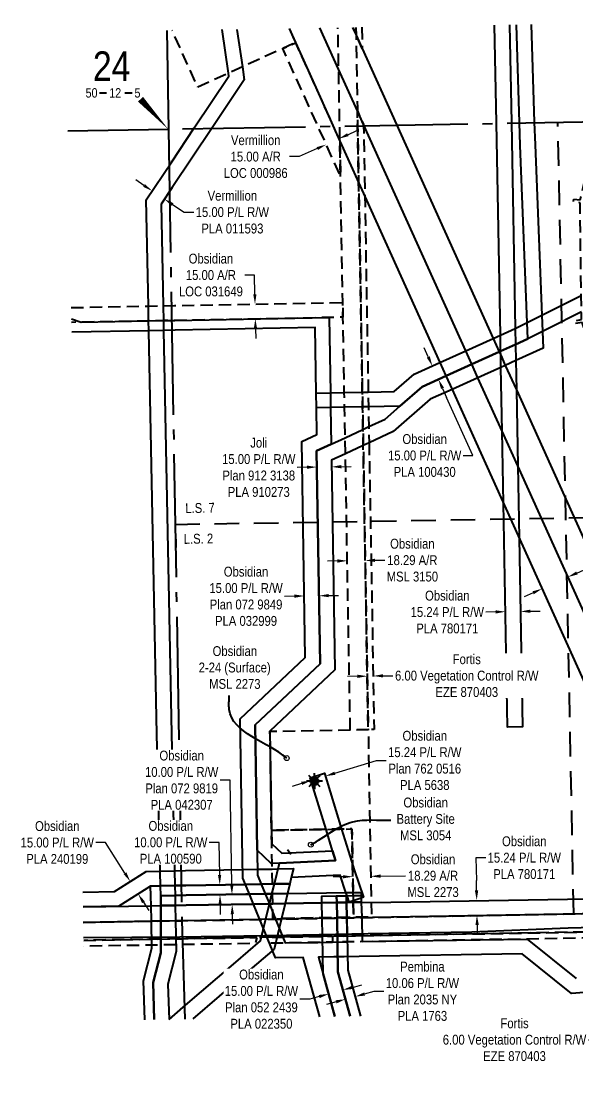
# Model space of a CAD drawing. Extents: x 591540 to 593514, y 5908081 to 5910051.
# Drawn here: x 591569 to 592132, y 5908953 to 5910043 of the extents above; entities that cross this region are included whole.
import ezdxf
from ezdxf.enums import TextEntityAlignment as Align

# ---------------------------------------------------------------- set-up
doc = ezdxf.new("R2010")
doc.units = 0
doc.header["$LTSCALE"] = 5
doc.header["$PDSIZE"] = 0.5
for name, pattern in [('foc-ACCESSROAD', [3.75, 2.5, -1.25]), ('foc-FLOWLINE', [3.75, 2.5, -1.25]), ('foc-LSD', [8, 5, -3]), ('foc-QUARTERLINE', [33, 25, -3, 2, -3])]:
    doc.linetypes.add(name, pattern=pattern)
doc.layers.get('Defpoints').update_dxf_attribs({"color": 9})
for name, color, linetype in [('10', 1, 'Continuous'), ('9', 3, 'Continuous'), ('AS-POWER', 104, 'foc-POWER'), ('C-AR', 13, 'foc-ACCESSROAD'), ('C-RW', 13, 'Continuous'), ('C-WS', 13, 'foc-ACCESSROAD'), ('C-WS-S', 8, 'Continuous'), ('F-AR', 190, 'foc-ACCESSROAD'), ('F-EZE', 190, 'foc-FLOWLINE'), ('F-RW', 190, 'Continuous'), ('F-WS', 190, 'foc-ACCESSROAD'), ('L-SEC', 7, 'Continuous'), ('L-SECLBL', 7, 'Continuous'), ('L-SECQ', 8, 'foc-QUARTERLINE'), ('L-SECTION-LSD', 7, 'foc-LSD')]:
    doc.layers.add(name, color=color, linetype=linetype)
doc.layers.add('AS-PIPE-AG', color=7, linetype='Continuous', true_color=0x7d00fa)
for name, color, linetype, lineweight in [('C-AR-T', 13, 'Continuous', 9), ('C-RW-T', 13, 'Continuous', 9), ('C-WS-T', 13, 'Continuous', 9), ('F-AR-T', 190, 'Continuous', 9), ('F-EZE-T', 190, 'Continuous', 9), ('F-RW-T', 190, 'Continuous', 9)]:
    doc.layers.add(name, color=color, linetype=linetype, lineweight=lineweight)
doc.styles.add('100L', font='ARIALN.TTF', dxfattribs={"height": 11})
doc.styles.add('175L', font='ARIALN.TTF', dxfattribs={"height": 20})
doc.styles.add('80CG', font='ARIALN.TTF', dxfattribs={"height": 10})
doc.styles.add('80L', font='ARIALN.TTF', dxfattribs={"height": 10})
doc.styles.add('foc-LtypeFont', font='ARIALN.TTF', dxfattribs={"height": 7.35})
doc.styles.add('SIMPLEX', font='ARIALN.TTF')
doc.linetypes.add('foc-POWER', pattern='A,6,-1,["P",foc-LtypeFont,S=0.2,R=0,X=-0.625,Y=-0.75],-1.24,4', length=12.24)
doc.dimstyles.new('Compass 5 000', dxfattribs={"dimscale": 5, "dimtxt": 9, "dimasz": 2, "dimexe": 0.2, "dimexo": 0.0625, "dimgap": 0.5, "dimtad": 0, "dimtih": 1, "dimtoh": 1, "dimzin": 0, "dimdsep": 46, "dimtxsty": '80CG', "dimcen": 0.1, "dimse1": 1, "dimse2": 1, "dimclrd": 256, "dimclrt": 256, "dimaunit": 1, "dimadec": 4, "dimazin": 0, "dimtfac": 0.06, "dimtofl": 0, "dimtmove": 0, "dimatfit": 1, "dimfxl": 0.2, "dimtolj": 1, "dimtzin": 0, "dimlwd": -1, "dimarcsym": 0})

# ---------------------------------------------------------------- blocks, each defined once
blk = doc.blocks.new('L-SECLBL')
at = {"layer": '9', "color": 7}
for p, q in [((-5.1, -27.8), (-12.3, -27.8)), ((20.7, -27.8), (13.5, -27.8))]:
    blk.add_line(p, q, dxfattribs=at)
at = {"layer": '10', "color": 2, "style": 'SIMPLEX'}
blk.add_attdef('SEC', text='', height=30, dxfattribs=at).set_placement((0, 0), align=Align.MIDDLE)
at = {"layer": '10', "color": 5, "style": '80L'}
blk.add_attdef('TWP', text='', height=9.5, dxfattribs=at).set_placement((-14.4, -27.4), align=Align.MIDDLE_RIGHT)
blk.add_attdef('RGE', text='', height=9.5, dxfattribs=at).set_placement((3.6, -27.4), align=Align.MIDDLE_CENTER)
blk.add_attdef('MER', text='', height=9.5, dxfattribs=at).set_placement((23.2, -27.4), align=Align.MIDDLE_LEFT)
blk = doc.blocks.new('*D413')
at = {"layer": 'C-AR-T', "transparency": 16777216}
for p, q in [((591805.6, 5909785.9), (591795.6, 5909785.9)), ((591806, 5909766.4), (591805.6, 5909785.9)), ((591806.6, 5909731.4), (591806.8, 5909721.4))]:
    blk.add_line(p, q, dxfattribs=at)
for points in [[(591807.6, 5909766.4), (591804.3, 5909766.4), (591806.1, 5909756.4)], [(591808.3, 5909731.4), (591804.9, 5909731.4), (591806.4, 5909741.4)]]:
    blk.add_solid(points, dxfattribs=at)
at = {"layer": 'Defpoints', "color": 0, "transparency": 16777216}
for p in [(591774.1, 5909755.8), (591806.1, 5909756.4), (591774.4, 5909740.8)]:
    blk.add_point(p, dxfattribs=at)
at = {"layer": 'C-AR-T', "transparency": 16777216, "insert": (591761.3, 5909785.9), "char_height": 10, "attachment_point": 5, "style": '80CG'}
blk.add_mtext('\\A1;Obsidian\\P15.00 A/R\\PLOC 031649', dxfattribs=at)
blk = doc.blocks.new('*D414')
at = {"layer": 'C-AR-T', "transparency": 16777216}
for p, q in [((591895.5, 5909174.7), (591885.5, 5909174.6)), ((591933.7, 5909175.4), (591959.1, 5909175.8))]:
    blk.add_line(p, q, dxfattribs=at)
for points in [[(591895.4, 5909176.4), (591895.5, 5909173.1), (591905.5, 5909174.9)], [(591933.7, 5909177.1), (591933.8, 5909173.7), (591923.7, 5909175.2)]]:
    blk.add_solid(points, dxfattribs=at)
at = {"layer": 'Defpoints', "color": 0, "transparency": 16777216}
for p in [(591904.8, 5909213.6), (591923.1, 5909214), (591923.7, 5909175.2)]:
    blk.add_point(p, dxfattribs=at)
at = {"layer": 'C-AR-T', "transparency": 16777216, "insert": (591987, 5909175.8), "char_height": 10, "attachment_point": 5, "style": '80CG'}
blk.add_mtext('\\A1;Obsidian\\P18.29 A/R\\PMSL 2273', dxfattribs=at)
blk = doc.blocks.new('*D415')
at = {"layer": 'C-AR-T', "transparency": 16777216}
for p, q in [((591889.8, 5909495.5), (591879.8, 5909495.3)), ((591928.1, 5909496.2), (591938.1, 5909496.3))]:
    blk.add_line(p, q, dxfattribs=at)
for points in [[(591889.8, 5909497.2), (591889.9, 5909493.8), (591899.8, 5909495.7)], [(591928.1, 5909497.8), (591928.2, 5909494.5), (591918.1, 5909496)]]:
    blk.add_solid(points, dxfattribs=at)
at = {"layer": 'Defpoints', "color": 0, "transparency": 16777216}
for p in [(591899.7, 5909502.6), (591918, 5909502.9), (591918.1, 5909496)]:
    blk.add_point(p, dxfattribs=at)
at = {"layer": 'C-AR-T', "transparency": 16777216, "insert": (591966, 5909496.3), "char_height": 10, "attachment_point": 5, "style": '80CG'}
blk.add_mtext('\\A1;Obsidian\\P18.29 A/R\\PMSL 3150', dxfattribs=at)
blk = doc.blocks.new('*D417')
at = {"layer": 'C-RW-T', "transparency": 16777216}
for p, q in [((591887.2, 5909279.9), (591929.5, 5909292.9)), ((591929.5, 5909292.9), (591939.5, 5909292.9)), ((591853.5, 5909269.6), (591843.9, 5909266.6))]:
    blk.add_line(p, q, dxfattribs=at)
for points in [[(591886.7, 5909281.5), (591887.7, 5909278.3), (591877.6, 5909277)], [(591853, 5909271.2), (591854, 5909268), (591863, 5909272.5)]]:
    blk.add_solid(points, dxfattribs=at)
at = {"layer": 'Defpoints', "color": 0, "transparency": 16777216}
for p in [(591877.6, 5909277), (591867, 5909259.7), (591881.5, 5909264.2)]:
    blk.add_point(p, dxfattribs=at)
at = {"layer": 'C-RW-T', "transparency": 16777216, "insert": (591978.6, 5909292.9), "char_height": 10, "attachment_point": 5, "style": '80CG'}
blk.add_mtext('\\A1;Obsidian\\P15.24 P/L R/W\\PPlan 762 0516\\PPLA 5638', dxfattribs=at)
blk = doc.blocks.new('*D418')
at = {"layer": 'C-RW-T', "transparency": 16777216}
for p, q in [((591905.1, 5909062.4), (591914.8, 5909065.1)), ((591861.7, 5909050.4), (591851.7, 5909050.4)), ((591871.4, 5909053.1), (591861.7, 5909050.4))]:
    blk.add_line(p, q, dxfattribs=at)
for points in [[(591904.7, 5909064.1), (591905.6, 5909060.8), (591895.5, 5909059.8)], [(591870.9, 5909054.7), (591871.8, 5909051.5), (591881, 5909055.8)]]:
    blk.add_solid(points, dxfattribs=at)
at = {"layer": 'Defpoints', "color": 0, "transparency": 16777216}
for p in [(591873.8, 5909081.9), (591888.3, 5909085.9), (591881, 5909055.8)]:
    blk.add_point(p, dxfattribs=at)
at = {"layer": 'C-RW-T', "transparency": 16777216, "insert": (591812.6, 5909050.4), "char_height": 10, "attachment_point": 5, "style": '80CG', "bg_fill": 3, "box_fill_scale": 1.1, "bg_fill_color": 256, "bg_fill_true_color": 13158600, "bg_fill_transparency": 0}
blk.add_mtext('\\A1;Obsidian\\P15.00 P/L R/W\\PPlan 052 2439\\PPLA 022350', dxfattribs=at)
blk = doc.blocks.new('*D419')
at = {"layer": 'C-RW-T', "transparency": 16777216}
for p, q in [((591846.1, 5909459.8), (591836.1, 5909459.6)), ((591881.1, 5909460.4), (591891.1, 5909460.5))]:
    blk.add_line(p, q, dxfattribs=at)
for points in [[(591846.1, 5909461.5), (591846.2, 5909458.1), (591856.1, 5909460)], [(591881.1, 5909462), (591881.1, 5909458.7), (591871.1, 5909460.2)]]:
    blk.add_solid(points, dxfattribs=at)
at = {"layer": 'Defpoints', "color": 0, "transparency": 16777216}
for p in [(591856.1, 5909460.6), (591856.1, 5909460), (591871.1, 5909460.8)]:
    blk.add_point(p, dxfattribs=at)
at = {"layer": 'C-RW-T', "transparency": 16777216, "insert": (591797, 5909459.6), "char_height": 10, "attachment_point": 5, "style": '80CG'}
blk.add_mtext('\\A1;Obsidian\\P15.00 P/L R/W\\PPlan 072 9849\\PPLA 032999', dxfattribs=at)
blk = doc.blocks.new('*D420')
at = {"layer": 'C-RW-T', "transparency": 16777216}
for p, q in [((591780.7, 5909272.8), (591770.7, 5909272.8)), ((591782.5, 5909166.7), (591780.7, 5909272.8)), ((591783, 5909136.7), (591783.2, 5909126.7))]:
    blk.add_line(p, q, dxfattribs=at)
for points in [[(591784.2, 5909166.7), (591780.8, 5909166.7), (591782.7, 5909156.7)], [(591784.7, 5909136.8), (591781.4, 5909136.7), (591782.9, 5909146.7)]]:
    blk.add_solid(points, dxfattribs=at)
at = {"layer": 'Defpoints', "color": 0, "transparency": 16777216}
for p in [(591780.2, 5909156.7), (591780.3, 5909146.7), (591782.7, 5909156.7)]:
    blk.add_point(p, dxfattribs=at)
at = {"layer": 'C-RW-T', "transparency": 16777216, "insert": (591731.6, 5909272.8), "char_height": 10, "attachment_point": 5, "style": '80CG', "bg_fill": 3, "box_fill_scale": 1.1, "bg_fill_color": 256, "bg_fill_true_color": 13158600, "bg_fill_transparency": 0}
blk.add_mtext('\\A1;Obsidian\\P10.00 P/L R/W\\PPlan 072 9819\\PPLA 042307', dxfattribs=at)
blk = doc.blocks.new('*D421')
at = {"layer": 'C-RW-T', "transparency": 16777216}
for p, q in [((591982.2, 5909702.8), (591978, 5909711.9)), ((591996.6, 5909670.8), (592000.8, 5909661.7)), ((592027.6, 5909602.6), (592000.8, 5909661.7)), ((592017.6, 5909602.6), (592027.6, 5909602.6))]:
    blk.add_line(p, q, dxfattribs=at)
for points in [[(591983.7, 5909703.4), (591980.6, 5909702.1), (591986.3, 5909693.6)], [(591998.2, 5909671.5), (591995.1, 5909670.2), (591992.5, 5909679.9)]]:
    blk.add_solid(points, dxfattribs=at)
at = {"layer": 'Defpoints', "color": 0, "transparency": 16777216}
for p in [(591983.1, 5909692.2), (591986.3, 5909693.6), (591989.3, 5909678.5)]:
    blk.add_point(p, dxfattribs=at)
at = {"layer": 'C-RW-T', "transparency": 16777216, "insert": (591978.5, 5909602.6), "char_height": 10, "attachment_point": 5, "style": '80CG'}
blk.add_mtext('\\A1;Obsidian\\P15.00 P/L R/W\\PPLA 100430', dxfattribs=at)
blk = doc.blocks.new('*D422')
at = {"layer": 'C-RW-T', "transparency": 16777216}
for p, q in [((591769.6, 5909209.7), (591759.6, 5909209.7)), ((591770.2, 5909176.5), (591769.6, 5909209.7)), ((591770.7, 5909146.5), (591770.8, 5909136.5))]:
    blk.add_line(p, q, dxfattribs=at)
for points in [[(591771.8, 5909176.6), (591768.5, 5909176.5), (591770.3, 5909166.5)], [(591772.3, 5909146.5), (591769, 5909146.5), (591770.5, 5909156.5)]]:
    blk.add_solid(points, dxfattribs=at)
at = {"layer": 'Defpoints', "color": 0, "transparency": 16777216}
for p in [(591770.3, 5909166.5), (591773.4, 5909166.6), (591773.6, 5909156.6)]:
    blk.add_point(p, dxfattribs=at)
at = {"layer": 'C-RW-T', "transparency": 16777216, "insert": (591720.5, 5909209.7), "char_height": 10, "attachment_point": 5, "style": '80CG', "bg_fill": 3, "box_fill_scale": 1.1, "bg_fill_color": 256, "bg_fill_true_color": 13158600, "bg_fill_transparency": 0}
blk.add_mtext('\\A1;Obsidian\\P10.00 P/L R/W\\PPLA 100590', dxfattribs=at)
blk = doc.blocks.new('*D423')
at = {"layer": 'C-RW-T', "transparency": 16777216}
for p, q in [((591654.3, 5909209.5), (591644.3, 5909209.5)), ((591674, 5909178.4), (591654.3, 5909209.5)), ((591692.8, 5909148.8), (591698.1, 5909140.4))]:
    blk.add_line(p, q, dxfattribs=at)
for points in [[(591675.4, 5909179.3), (591672.6, 5909177.5), (591679.4, 5909169.9)], [(591694.2, 5909149.7), (591691.3, 5909147.9), (591687.4, 5909157.3)]]:
    blk.add_solid(points, dxfattribs=at)
at = {"layer": 'Defpoints', "color": 0, "transparency": 16777216}
for p in [(591679.4, 5909169.9), (591675.4, 5909167.4), (591683.4, 5909154.8)]:
    blk.add_point(p, dxfattribs=at)
at = {"layer": 'C-RW-T', "transparency": 16777216, "insert": (591605.2, 5909209.5), "char_height": 10, "attachment_point": 5, "style": '80CG'}
blk.add_mtext('\\A1;Obsidian\\P15.00 P/L R/W\\PPLA 240199', dxfattribs=at)
blk = doc.blocks.new('*D424')
at = {"layer": 'C-RW-T', "transparency": 16777216}
for p, q in [((592040.6, 5909194.1), (592030.6, 5909194.1)), ((592030.6, 5909194.1), (592031, 5909170.9)), ((592031.2, 5909160.9), (592031, 5909170.9)), ((592031.8, 5909125.7), (592032, 5909115.7))]:
    blk.add_line(p, q, dxfattribs=at)
for points in [[(592032.9, 5909160.9), (592029.5, 5909160.9), (592031.4, 5909150.9)], [(592033.5, 5909125.7), (592030.1, 5909125.7), (592031.6, 5909135.7)]]:
    blk.add_solid(points, dxfattribs=at)
at = {"layer": 'Defpoints', "color": 0, "transparency": 16777216}
for p in [(592022.2, 5909150.7), (592031.4, 5909150.9), (592022.4, 5909135.5)]:
    blk.add_point(p, dxfattribs=at)
at = {"layer": 'C-RW-T', "transparency": 16777216, "insert": (592079.7, 5909194.1), "char_height": 10, "attachment_point": 5, "style": '80CG'}
blk.add_mtext('\\A1;Obsidian\\P15.24 P/L R/W\\PPLA 780171', dxfattribs=at)
blk = doc.blocks.new('*D425')
at = {"layer": 'C-RW-T', "transparency": 16777216}
for p, q in [((592050.6, 5909443.8), (592040.6, 5909443.6)), ((592085.8, 5909444.4), (592095.8, 5909444.6))]:
    blk.add_line(p, q, dxfattribs=at)
for points in [[(592050.5, 5909445.4), (592050.6, 5909442.1), (592060.6, 5909444)], [(592085.8, 5909446.1), (592085.8, 5909442.8), (592075.8, 5909444.2)]]:
    blk.add_solid(points, dxfattribs=at)
at = {"layer": 'Defpoints', "color": 0, "transparency": 16777216}
for p in [(592060.6, 5909444), (592061.6, 5909389.8), (592076.8, 5909390.1)]:
    blk.add_point(p, dxfattribs=at)
at = {"layer": 'C-RW-T', "transparency": 16777216, "insert": (592001.5, 5909443.6), "char_height": 10, "attachment_point": 5, "style": '80CG'}
blk.add_mtext('\\A1;Obsidian\\P15.24 P/L R/W\\PPLA 780171', dxfattribs=at)
blk = doc.blocks.new('*D427')
at = {"layer": 'Defpoints', "color": 0, "transparency": 16777216}
for p in [(591886.3, 5909935.4), (591873.5, 5909929.6), (591878.5, 5909918.5)]:
    blk.add_point(p, dxfattribs=at)
at = {"layer": 'F-AR-T', "transparency": 16777216}
for p, q in [((591900.4, 5909928.5), (591909.5, 5909932.6)), ((591869.4, 5909914.4), (591851.1, 5909906.2)), ((591851.1, 5909906.2), (591841.1, 5909906.2))]:
    blk.add_line(p, q, dxfattribs=at)
for points in [[(591899.7, 5909930), (591901.1, 5909927), (591891.3, 5909924.4)], [(591868.7, 5909915.9), (591870.1, 5909912.9), (591878.5, 5909918.5)]]:
    blk.add_solid(points, dxfattribs=at)
at = {"layer": 'F-AR-T', "transparency": 16777216, "insert": (591806.8, 5909906.2), "char_height": 10, "attachment_point": 5, "style": '80CG'}
blk.add_mtext('\\A1;Vermillion\\P15.00 A/R\\PLOC 000986', dxfattribs=at)
blk = doc.blocks.new('*D430')
at = {"layer": 'Defpoints', "color": 0, "transparency": 16777216}
for p in [(591926.2, 5909378.7), (591920.5, 5909362.4), (591926.5, 5909362.5)]:
    blk.add_point(p, dxfattribs=at)
at = {"layer": 'F-EZE-T', "transparency": 16777216}
for p, q in [((591910.2, 5909378.4), (591900.2, 5909378.2)), ((591936.2, 5909378.8), (591946.2, 5909379))]:
    blk.add_line(p, q, dxfattribs=at)
for points in [[(591910.2, 5909380), (591910.2, 5909376.7), (591920.2, 5909378.5)], [(591936.2, 5909380.5), (591936.2, 5909377.2), (591926.2, 5909378.7)]]:
    blk.add_solid(points, dxfattribs=at)
at = {"layer": 'F-EZE-T', "transparency": 16777216, "insert": (592021.3, 5909379), "char_height": 10, "attachment_point": 5, "style": '80CG', "bg_fill": 3, "box_fill_scale": 1.1, "bg_fill_color": 256, "bg_fill_true_color": 13158600, "bg_fill_transparency": 0}
blk.add_mtext('\\A1;Fortis\\P6.00 Vegetation Control R/W\\PEZE 870403', dxfattribs=at)
blk = doc.blocks.new('*D432')
at = {"layer": 'Defpoints', "color": 0, "transparency": 16777216}
for p in [(591907.8, 5909053), (591899.7, 5909044.8), (591909.3, 5909047.5)]:
    blk.add_point(p, dxfattribs=at)
at = {"layer": 'F-RW-T', "transparency": 16777216}
for p, q in [((591917.4, 5909055.7), (591927.1, 5909058.4)), ((591927.1, 5909058.4), (591937.1, 5909058.4)), ((591888.5, 5909047.7), (591878.8, 5909045))]:
    blk.add_line(p, q, dxfattribs=at)
for points in [[(591888, 5909049.3), (591888.9, 5909046.1), (591898.1, 5909050.4)], [(591917, 5909057.3), (591917.9, 5909054.1), (591907.8, 5909053)]]:
    blk.add_solid(points, dxfattribs=at)
at = {"layer": 'F-RW-T', "transparency": 16777216, "insert": (591976.2, 5909058.4), "char_height": 10, "attachment_point": 5, "style": '80CG'}
blk.add_mtext('\\A1;Pembina\\P10.06 P/L R/W\\PPlan 2035 NY\\PPLA 1763', dxfattribs=at)
blk = doc.blocks.new('*D433')
at = {"layer": 'Defpoints', "color": 0, "transparency": 16777216}
for p in [(591714.2, 5909890.3), (591726.7, 5909881.9), (591714.1, 5909863.1)]:
    blk.add_point(p, dxfattribs=at)
at = {"layer": 'F-RW-T', "transparency": 16777216}
for p, q in [((591693.3, 5909877), (591685, 5909882.5)), ((591722.4, 5909857.5), (591734, 5909849.8)), ((591734, 5909849.8), (591744, 5909849.8))]:
    blk.add_line(p, q, dxfattribs=at)
for points in [[(591694.2, 5909878.3), (591692.4, 5909875.6), (591701.6, 5909871.4)], [(591723.3, 5909858.9), (591721.5, 5909856.1), (591714.1, 5909863.1)]]:
    blk.add_solid(points, dxfattribs=at)
at = {"layer": 'F-RW-T', "transparency": 16777216, "insert": (591783.1, 5909849.8), "char_height": 10, "attachment_point": 5, "style": '80CG'}
blk.add_mtext('\\A1;Vermillion\\P15.00 P/L R/W\\PPLA 011593', dxfattribs=at)
blk = doc.blocks.new('*D434')
at = {"layer": 'Defpoints', "color": 0, "transparency": 16777216}
for p in [(591868.9, 5909590.9), (591869, 5909588.3), (591884, 5909588.6)]:
    blk.add_point(p, dxfattribs=at)
at = {"layer": 'F-RW-T', "transparency": 16777216}
for p, q in [((591858.9, 5909590.7), (591848.9, 5909590.6)), ((591893.9, 5909591.3), (591903.9, 5909591.5))]:
    blk.add_line(p, q, dxfattribs=at)
for points in [[(591858.9, 5909592.4), (591859, 5909589.1), (591868.9, 5909590.9)], [(591893.9, 5909593), (591894, 5909589.6), (591883.9, 5909591.1)]]:
    blk.add_solid(points, dxfattribs=at)
at = {"layer": 'F-RW-T', "transparency": 16777216, "insert": (591809.9, 5909590.6), "char_height": 10, "attachment_point": 5, "style": '80CG'}
blk.add_mtext('\\A1;Joli\\P15.00 P/L R/W\\PPlan 912 3138\\PPLA 910273', dxfattribs=at)
blk = doc.blocks.new('GAS')
h = blk.add_hatch(color=255)
h.dxf.hatch_style = 1
edge = h.paths.add_edge_path()
edge.add_arc((0, 0), 0.9, 0, 360)
for p, q in [((-0.81, 0), (-1.62, 0)), ((-0.57, 0.57), (-1.14, 1.14)), ((0, 0.81), (0, 1.62)), ((0.57, 0.57), (1.14, 1.14)), ((1.62, 0), (0.81, 0)), ((-0.57, -0.57), (-1.14, -1.14)), ((0, -0.81), (0, -1.62)), ((1.14, -1.14), (0.57, -0.57))]:
    blk.add_line(p, q)
blk.add_circle((0, 0), 0.8)
blk = doc.blocks.new('*D458')
at = {"layer": 'Defpoints', "color": 0, "transparency": 16777216}
for p in [(592124.1, 5909479.2), (592136.1, 5909452.7), (592109.8, 5909440.8)]:
    blk.add_point(p, dxfattribs=at)
at = {"layer": 'F-RW-T', "transparency": 16777216}
for p, q in [((592133.2, 5909483.3), (592156, 5909493.6)), ((592156, 5909493.6), (592166, 5909493.6)), ((592088.7, 5909463.2), (592079.6, 5909459.1))]:
    blk.add_line(p, q, dxfattribs=at)
for points in [[(592132.5, 5909484.8), (592133.9, 5909481.8), (592124.1, 5909479.2)], [(592088, 5909464.7), (592089.4, 5909461.7), (592097.8, 5909467.3)]]:
    blk.add_solid(points, dxfattribs=at)
at = {"layer": 'F-RW-T', "transparency": 16777216, "insert": (592205.5, 5909493.6), "char_height": 10, "attachment_point": 5, "style": '80CG'}
blk.add_mtext('\\A1;28.86 P/L R/W\\PPlan 802 1196\\P(Not on PLSR)', dxfattribs=at)
blk = doc.blocks.new('*D497')
at = {"layer": 'Defpoints', "color": 0, "transparency": 16777216}
for p in [(592141.9, 5909118.6), (592142, 5909112.5), (592153.2, 5909112.7)]:
    blk.add_point(p, dxfattribs=at)
at = {"layer": 'F-EZE-T', "transparency": 16777216}
for p, q in [((592152.9, 5909128.8), (592152.7, 5909138.8)), ((592153.3, 5909102.7), (592153.5, 5909092.7)), ((592154.9, 5909009.2), (592153.5, 5909092.7)), ((592144.9, 5909009.2), (592154.9, 5909009.2))]:
    blk.add_line(p, q, dxfattribs=at)
for points in [[(592154.6, 5909128.9), (592151.2, 5909128.8), (592153.1, 5909118.8)], [(592155, 5909102.7), (592151.7, 5909102.6), (592153.2, 5909112.7)]]:
    blk.add_solid(points, dxfattribs=at)
at = {"layer": 'F-EZE-T', "transparency": 16777216, "insert": (592069.8, 5909009.2), "char_height": 10, "attachment_point": 5, "style": '80CG'}
blk.add_mtext('\\A1;Fortis\\P6.00 Vegetation Control R/W\\PEZE 870403', dxfattribs=at)

msp = doc.modelspace()

# ---------------------------------------------------------------- linework, layer by layer
at = {"layer": 'AS-PIPE-AG', "flags": 128}
msp.add_lwpolyline([(591839.264, 5909202.312), (591842.595, 5909197.812)], dxfattribs=at)
at = {"layer": 'AS-POWER', "flags": 128}
msp.add_lwpolyline([(591631.956, 5909112.939), (591729.709, 5909113.588), (591837.984, 5909115.575), (591921.015, 5909117.18), (592026.587, 5909118.682), (592124.188, 5909122.886), (592230.083, 5909125.534), (592321.452, 5909126.975), (592413.039, 5909128.626), (592489.496, 5909130.776)], dxfattribs=at)
at = {"layer": 'C-AR', "flags": 128}
msp.add_lwpolyline([(591619.464, 5909752.897), (591697.734, 5909754.365), (591712.739, 5909754.647), (591724.341, 5909754.864), (591895.247, 5909758.072), (591895.509, 5909743.068), (591881.416, 5909742.803), (591724.634, 5909739.86), (591713.033, 5909739.642), (591698.028, 5909739.361), (591629.574, 5909738.076), (591619.757, 5909737.892)], dxfattribs=at)
at = {"layer": 'C-RW', "flags": 128}
for points in [[(592064.847, 5910040.119), (592066.677, 5909940.733), (592070.523, 5909731.778), (592070.825, 5909715.368), (592071.126, 5909699.045), (592071.675, 5909669.208), (592073.095, 5909592.072), (592074.438, 5909519.103), (592077.973, 5909327.054), (592062.729, 5909326.773), (592058.541, 5909554.273), (592057.198, 5909627.255), (592056.002, 5909692.201), (592055.777, 5909704.392), (592055.701, 5909708.523), (592055.399, 5909724.928), (592051.432, 5909940.476), (592049.602, 5910039.862)], [(592137.785, 5909748.43), (592104.199, 5909731.648), (592098.107, 5909728.547), (592083.397, 5909721.057), (592070.825, 5909715.368), (592055.701, 5909708.523), (592054.215, 5909707.851), (592026.457, 5909695.289), (592000.182, 5909683.413), (591976.003, 5909672.495), (591976.003, 5909672.495), (591953.223, 5909652.639), (591921.409, 5909652.062), (591915.404, 5909651.954), (591897.11, 5909651.622), (591882.933, 5909651.365), (591868.575, 5909651.105), (591868.326, 5909666.11), (591882.684, 5909666.37), (591896.847, 5909666.626), (591915.142, 5909666.958), (591921.147, 5909667.067), (591947.554, 5909667.546), (591967.792, 5909685.249), (591994.013, 5909697.141), (592020.279, 5909708.989), (592048.012, 5909721.582), (592055.399, 5909724.928), (592070.523, 5909731.778), (592074.423, 5909733.544), (592082.739, 5909737.701), (592097.466, 5909745.071), (592137.568, 5909765.101)], [(591718.776, 5909029.8), (591733.265, 5909042.254), (591786.545, 5909088.01), (591811.765, 5909109.667), (591817.182, 5909132.108), (591820.792, 5909147.334), (591823.36, 5909157.399), (591823.906, 5909159.671), (591825.777, 5909167.481), (591830.837, 5909188.601), (591888.039, 5909191.294), (591885.004, 5909201.154), (591878.294, 5909222.908), (591862.161, 5909275.385), (591876.727, 5909279.873), (591894.152, 5909223.184), (591904.221, 5909190.508), (591905.239, 5909187.2), (591907.172, 5909180.916), (591916.212, 5909153.88), (591914.053, 5909153.187), (591905.881, 5909150.441), (591904.927, 5909150.121), (591901.763, 5909149.057), (591899.617, 5909155.474), (591898.497, 5909158.673), (591892.665, 5909176.268), (591842.964, 5909173.93), (591841.48, 5909167.745), (591839.07, 5909157.684), (591836.631, 5909147.632), (591832.917, 5909132.368), (591825.43, 5909101.326), (591796.461, 5909076.448), (591742.776, 5909030.344)], [(591631.053, 5909159.246), (591663.387, 5909159.81), (591695.559, 5909180.229), (591709.672, 5909180.494), (591724.316, 5909180.77), (591735.54, 5909180.982), (591793.689, 5909182.077), (591808.641, 5909182.359), (591823.538, 5909182.64), (591829.435, 5909182.751), (591845.205, 5909183.048), (591842.964, 5909173.93), (591841.477, 5909167.747), (591825.777, 5909167.481), (591823.781, 5909167.446), (591812.471, 5909167.252), (591796.763, 5909166.981), (591796.4, 5909166.975), (591735.834, 5909165.933), (591724.647, 5909165.74), (591710.041, 5909165.489), (591700.044, 5909165.317), (591667.675, 5909144.768), (591631.347, 5909144.169)], [(591694.089, 5909029.535), (591692.883, 5909069.03), (591701.395, 5909102.239), (591700.798, 5909130.174), (591700.473, 5909145.308), (591700.044, 5909165.317), (591710.041, 5909165.489), (591724.647, 5909165.741), (591735.834, 5909165.933), (591796.4, 5909166.976), (591796.763, 5909166.982), (591812.47, 5909167.252), (591823.781, 5909167.447), (591825.777, 5909167.481), (591841.48, 5909167.745), (591839.07, 5909157.684), (591823.942, 5909157.41), (591823.36, 5909157.399), (591816.584, 5909157.281), (591800.509, 5909157.014), (591796.935, 5909156.952), (591736.029, 5909155.908), (591724.867, 5909155.718), (591710.282, 5909155.468), (591710.488, 5909145.47), (591710.434, 5909130.335), (591710.31, 5909097.599), (591702.596, 5909067.442), (591703.765, 5909029.696)], [(591631.347, 5909144.169), (591700.473, 5909145.308), (591710.488, 5909145.47), (591725.087, 5909145.718), (591736.222, 5909146.017), (591804.536, 5909147.086), (591820.792, 5909147.334), (591824.102, 5909147.405), (591836.631, 5909147.632), (591874.129, 5909148.267), (591889.122, 5909148.522), (591899.184, 5909148.694), (591905.91, 5909148.801), (591914.129, 5909148.949), (591924.212, 5909148.659), (592203.239, 5909153.515)], [(591887.378, 5909032.749), (591875.375, 5909076.071), (591874.417, 5909133.057), (591874.129, 5909148.267), (591874.049, 5909155.057), (591889.075, 5909155.295), (591889.122, 5909148.522), (591889.458, 5909133.306), (591890.415, 5909078.123), (591902.91, 5909033.007)], [(592455.982, 5909142.677), (591731.813, 5909130.076), (591725.433, 5909129.965), (591710.432, 5909129.704), (591700.811, 5909129.537), (591631.655, 5909128.333)], [(592288.835, 5909039.425), (592273.245, 5909099.728), (592241.956, 5909099.128), (592212.253, 5909098.658), (592165.816, 5909059.251), (592127.558, 5909056.16), (592077.523, 5909096.395), (591912.042, 5909093.779), (591896.581, 5909093.529), (591886.184, 5909093.399), (591870.66, 5909093.092), (591887.378, 5909032.749)]]:
    msp.add_lwpolyline(points, dxfattribs=at)
msp.add_lwpolyline([(591914.053, 5909153.187), (591914.129, 5909148.949), (591905.91, 5909148.801), (591899.184, 5909148.694), (591889.122, 5909148.522), (591874.129, 5909148.267), (591836.631, 5909147.632), (591824.102, 5909147.405), (591820.792, 5909147.334), (591804.536, 5909147.086), (591736.222, 5909146.017), (591725.087, 5909145.718), (591710.488, 5909145.47), (591710.282, 5909155.468), (591724.867, 5909155.718), (591736.029, 5909155.908), (591796.935, 5909156.952), (591800.509, 5909157.014), (591816.584, 5909157.281), (591823.36, 5909157.399), (591823.942, 5909157.41), (591839.07, 5909157.684), (591898.497, 5909158.673), (591905.735, 5909158.802), (591913.957, 5909158.95), (591914.014, 5909155.694), (591914.053, 5909153.187)], close=True, dxfattribs=at)
at = {"layer": 'C-WS', "flags": 128}
for points in [[(591908.655, 5910037.487), (591908.791, 5910029.745), (591910.084, 5909955.848), (591910.14, 5909952.737), (591910.395, 5909938.105), (591911.381, 5909881.781), (591915.142, 5909666.958), (591915.404, 5909651.954), (591915.803, 5909629.174), (591916.09, 5909612.774), (591921.139, 5909324.313), (591902.844, 5909324.016), (591897.938, 5909604.323), (591897.651, 5909620.717), (591897.11, 5909651.622), (591896.847, 5909666.626), (591895.509, 5909743.068), (591895.247, 5909758.072), (591892.999, 5909886.495), (591892.378, 5909921.991), (591892.337, 5909924.329), (591892.101, 5909937.798), (591891.79, 5909955.528), (591891.094, 5909994.911), (591890.358, 5910037.179)], [(591631.655, 5909128.333), (591731.813, 5909130.076), (592533.367, 5909144.023), (592533.744, 5909125.184), (592481.719, 5909124.298), (592267.826, 5909120.737), (592236.506, 5909120.215), (592206.806, 5909119.722), (591909.863, 5909114.789), (591894.89, 5909114.543), (591884.85, 5909114.375), (591869.8, 5909114.125), (591829.228, 5909113.451), (591823.558, 5909113.356), (591813.111, 5909113.183), (591807.821, 5909113.095), (591731.943, 5909111.833), (591720.897, 5909111.648), (591705.891, 5909111.397), (591696.264, 5909111.236), (591632.011, 5909110.161)]]:
    msp.add_lwpolyline(points, dxfattribs=at)
for points in [[(591924.204, 5909149.11), (591924.471, 5909133.886), (591914.482, 5909133.721), (591906.176, 5909133.583), (591905.91, 5909148.801), (591905.881, 5909150.441), (591905.792, 5909155.569), (591905.735, 5909158.802), (591905.239, 5909187.2), (591904.606, 5909223.358), (591894.152, 5909223.184), (591878.294, 5909222.908), (591822.907, 5909221.983), (591821.295, 5909322.589), (591902.844, 5909324.016), (591921.139, 5909324.313), (591924.204, 5909149.11)], [(591905.91, 5909148.801), (591906.176, 5909133.583), (591899.511, 5909133.473), (591889.458, 5909133.306), (591874.417, 5909133.056), (591832.917, 5909132.368), (591826.735, 5909132.266), (591824.346, 5909132.227), (591824.244, 5909138.58), (591824.102, 5909147.405), (591823.942, 5909157.41), (591823.906, 5909159.671), (591823.781, 5909167.447), (591823.448, 5909188.253), (591823.127, 5909208.248), (591822.907, 5909221.983), (591878.294, 5909222.908), (591894.152, 5909223.184), (591904.606, 5909223.358), (591905.239, 5909187.2), (591905.735, 5909158.802), (591905.792, 5909155.569), (591905.881, 5909150.441), (591905.91, 5909148.801)]]:
    msp.add_lwpolyline(points, close=True, dxfattribs=at)
at = {"layer": 'F-AR', "flags": 128}
msp.add_lwpolyline([(591892.383, 5909921.665), (591892.999, 5909886.495), (591869.929, 5909937.426), (591834.352, 5910015.971), (591847.28, 5910021.827), (591889.025, 5909929.405), (591889.202, 5909928.696), (591892.383, 5909921.665)], close=True, dxfattribs=at)
at = {"layer": 'F-EZE', "flags": 128}
for points in [[(592520.996, 5909043.286), (592515.66, 5909118.862), (592515.361, 5909123.102), (592484.932, 5909121.353), (592488.447, 5909118.41), (592491.055, 5909116.225), (592489.127, 5909113.924), (592483.863, 5909118.333), (592483.087, 5909118.984), (592481.719, 5909124.298), (592481.954, 5909143.164), (592478.049, 5909158.345), (592435.952, 5909321.914), (592420.953, 5909337.996), (592420.462, 5909338.626), (592411.902, 5909347.829), (592346.366, 5909418.527), (592244.677, 5909528.197), (592229.965, 5909544.064), (592224.081, 5909539.648), (592222.279, 5909542.049), (592228.163, 5909546.465), (592172.722, 5909639.013), (592165.779, 5909635.782), (592164.513, 5909638.504), (592171.456, 5909641.734), (592138.397, 5909737.881), (592130.772, 5909736.555), (592130.258, 5909739.512), (592137.884, 5909740.839), (592137.785, 5909748.43), (592137.567, 5909765.1), (592136.334, 5909859.368), (592129.669, 5909860.076), (592129.985, 5909863.061), (592136.651, 5909862.353), (592152.266, 5909930.664), (592145.765, 5909933.945), (592147.116, 5909936.625), (592153.618, 5909933.343), (592161.347, 5909942.327), (592184.182, 5909968.897), (592207.007, 5909995.449), (592203.171, 5909999.36), (592205.377, 5910001.397), (592209.15, 5909997.55), (592264.764, 5910043.488)], [(591914.659, 5910037.588), (591915.039, 5910015.91), (591908.791, 5910029.745), (591908.655, 5910037.487)], [(591632.011, 5909110.161), (591696.264, 5909111.236), (591705.891, 5909111.397), (591720.897, 5909111.648), (591731.943, 5909111.833), (591807.821, 5909113.095), (591806.364, 5909107.066), (591732.057, 5909105.832), (591721.029, 5909105.648), (591706.023, 5909105.397), (591696.393, 5909105.236), (591632.128, 5909104.16)]]:
    msp.add_lwpolyline(points, dxfattribs=at)
for points in [[(591922.045, 5909615.547), (591927.141, 5909324.4), (591921.139, 5909324.313), (591916.09, 5909612.774), (591915.803, 5909629.174), (591915.404, 5909651.954), (591915.142, 5909666.958), (591911.381, 5909881.781), (591910.395, 5909938.105), (591910.14, 5909952.737), (591916.385, 5909938.911), (591916.397, 5909938.206), (591917.684, 5909867.518), (591921.147, 5909667.067), (591921.409, 5909652.062), (591921.758, 5909631.949), (591922.045, 5909615.547)], [(591884.85, 5909114.375), (591884.955, 5909108.354), (591869.902, 5909108.088), (591831.706, 5909107.397), (591822.101, 5909107.328), (591823.558, 5909113.356), (591829.228, 5909113.451), (591869.8, 5909114.125), (591884.85, 5909114.375)], [(592236.506, 5909120.215), (592238.07, 5909114.163), (592208.393, 5909113.591), (592206.63, 5909113.577), (592082.676, 5909111.484), (591909.963, 5909108.781), (591894.989, 5909108.535), (591894.89, 5909114.543), (591909.863, 5909114.789), (592206.806, 5909119.722), (592236.506, 5909120.215)]]:
    msp.add_lwpolyline(points, close=True, dxfattribs=at)
at = {"layer": 'F-RW', "flags": 128}
for points in [[(592086.69, 5910040.487), (592089.879, 5909941.123), (592090.619, 5909918.053), (592097.466, 5909745.071), (592098.107, 5909728.547), (592098.778, 5909711.559), (592071.126, 5909699.045), (592060.389, 5909694.186), (592056.002, 5909692.201), (592032.632, 5909681.624), (592006.355, 5909669.731), (591984.184, 5909659.736), (591946.61, 5909626.985), (591922.045, 5909615.547), (591916.09, 5909612.774), (591897.938, 5909604.323), (591883.829, 5909597.753), (591887.359, 5909384.786), (591821.295, 5909322.589), (591822.907, 5909221.983), (591823.127, 5909208.248), (591833.271, 5909198.719), (591885.004, 5909201.154), (591888.039, 5909191.294), (591830.837, 5909188.601), (591823.448, 5909188.253), (591822.564, 5909188.211), (591808.236, 5909201.671), (591806.195, 5909328.925), (591872.255, 5909391.165), (591868.672, 5909607.24), (591883.55, 5909614.146), (591897.651, 5909620.717), (591915.803, 5909629.174), (591921.758, 5909631.949), (591938.362, 5909639.686), (591953.223, 5909652.639), (591976.003, 5909672.495), (592000.182, 5909683.413), (592026.457, 5909695.289), (592054.215, 5909707.851), (592055.701, 5909708.523), (592070.825, 5909715.368), (592083.397, 5909721.057), (592082.739, 5909737.701), (592075.634, 5909917.519), (592074.885, 5909940.871), (592071.701, 5910040.235)], [(591840.723, 5910036.342), (591864.802, 5909983.035), (591883.851, 5909940.861), (591889.025, 5909929.405), (591889.202, 5909928.696), (591993.983, 5909697.117), (592000.169, 5909683.411), (592006.344, 5909669.746), (592030.91, 5909615.377), (592046.807, 5909580.193), (592155.478, 5909339.702), (592204.897, 5909147.051), (592208.804, 5909131.882), (592232.852, 5909038.494)], [(592262.513, 5909038.987), (592236.74, 5909139.075), (592232.832, 5909154.246), (592182.798, 5909349.297), (592073.095, 5909592.072), (592057.198, 5909627.255), (592032.632, 5909681.624), (592026.457, 5909695.289), (592020.276, 5909708.985), (591916.56, 5909938.21), (591916.385, 5909938.91), (591910.14, 5909952.736), (591891.092, 5909994.909), (591872.137, 5910036.872)], [(592262.513, 5909038.987), (592236.74, 5909139.075), (592232.832, 5909154.246), (592182.798, 5909349.297), (592073.095, 5909592.072), (592057.198, 5909627.255), (592032.632, 5909681.624), (592026.457, 5909695.289), (592020.276, 5909708.985), (591916.56, 5909938.21), (591916.385, 5909938.91), (591910.14, 5909952.736), (591891.092, 5909994.909), (591872.137, 5910036.872)], [(591905.317, 5910037.431), (591908.789, 5910029.743), (591915.037, 5910015.908), (591949.903, 5909938.77), (592048.011, 5909721.582), (592054.215, 5909707.851), (592055.777, 5909704.392), (592060.389, 5909694.186), (592071.675, 5909669.208), (592211.65, 5909359.431), (592264.15, 5909154.775), (592266.255, 5909146.572), (592268.05, 5909139.597), (592293.862, 5909039.508)], [(591902.91, 5909033.007), (591890.415, 5909078.123), (591889.458, 5909133.306), (591889.122, 5909148.522), (591889.075, 5909155.295), (591899.128, 5909155.466), (591899.184, 5909148.694), (591899.511, 5909133.473), (591900.402, 5909079.732), (591913.296, 5909033.18)]]:
    msp.add_lwpolyline(points, dxfattribs=at)
at = {"layer": 'F-WS', "flags": 128}
msp.add_lwpolyline([(591840.723, 5910036.342), (591847.28, 5910021.827), (591834.352, 5910015.971), (591793.28, 5909997.367), (591779.046, 5909990.919), (591748.025, 5909976.868), (591721.992, 5910034.342)], dxfattribs=at)
at = {"layer": 'L-SEC'}
msp.add_line((592533.367, 5909144.023), (591731.813, 5909130.076), dxfattribs=at)
at = {"layer": 'L-SECLBL', "flags": 128}
msp.add_lwpolyline([(591718.122, 5909933.857, 0, 7, 0), (591689.761, 5909964.524, 0, 0, 0)], format="xyseb", dxfattribs=at)
at = {"layer": 'L-SECQ'}
for p, q in [((591716.412, 5910034.248), (591718.122, 5909933.857)), ((592517.288, 5909947.592), (591718.122, 5909933.857)), ((591718.122, 5909933.857), (591615.966, 5909932.102)), ((591731.803, 5909130.429), (591734.64, 5909030.209))]:
    msp.add_line(p, q, dxfattribs=at)
at = {"layer": 'L-SECTION-LSD'}
for p, q in [((592130.013, 5909137.051), (592113.88, 5909940.659)), ((591724.952, 5909532.733), (592522.793, 5909545.572))]:
    msp.add_line(p, q, dxfattribs=at)

# ---------------------------------------------------------------- block references
at = {"layer": 'C-WS-S', "xscale": 5.000000000000023, "yscale": 5.000000000000023, "zscale": 5.000000000000023}
msp.add_blockref('GAS', (591866.478, 5909271.894), dxfattribs=at)
at = {"layer": 'L-SECLBL', "xscale": 0.999553000000005, "yscale": 0.999553000000005, "zscale": 0.999553000000005}
msp.add_blockref('L-SECLBL', (591660.466, 5909998.369), dxfattribs=at).add_auto_attribs({'SEC': '24', 'TWP': '50', 'RGE': '12', 'MER': '5'})

# ---------------------------------------------------------------- texts
at = {"layer": 'C-WS-T', "insert": (591748.626, 5909408.973), "char_height": 9.99553, "attachment_point": 1, "style": '175L'}
msp.add_mtext_dynamic_manual_height_columns('\\pi14.405;Obsidian\\P\\pi0.22639;2-24 (Surface)\\P\\pi10.911;MSL 2273', width=72.62379, gutter_width=100, heights=[0], dxfattribs=at)

# ---------------------------------------------------------------- dimensions: what is measured, and where the dimension line sits
at = {"layer": 'C-AR-T'}
for base, p1, p2, angle, text, picture, middle in [((591806.144, 5909756.4), (591774.353, 5909740.793), (591774.071, 5909755.798), 91.075194, 'Obsidian\\P15.00 A/R\\PLOC 031649', '*D413', (591761.276, 5909785.915)), ((591923.747, 5909175.225), (591904.776, 5909213.636), (591923.07, 5909213.956), 1.002357, 'Obsidian\\P18.29 A/R\\PMSL 2273', '*D414', (591987.035, 5909175.844))]:
    dim = msp.add_linear_dim(base=base, p1=p1, p2=p2, angle=angle, text=text, dimstyle='Compass 5 000', dxfattribs=at)
    dim.commit()
    dim.dimension.update_dxf_attribs({"geometry": picture, "text_midpoint": middle, "dimtype": 161})
dim = msp.add_aligned_dim(p1=(591899.719, 5909502.571), p2=(591918.013, 5909502.891), distance=-6.899, text='Obsidian\\P18.29 A/R\\PMSL 3150', dimstyle='Compass 5 000', dxfattribs=at)
dim.commit()
dim.dimension.update_dxf_attribs({"geometry": '*D415', "text_midpoint": (591966.033, 5909496.343)})
at = {"layer": 'C-RW-T'}
for base, p1, p2, angle, text, picture, middle in [((591986.297, 5909693.644), (591989.337, 5909678.51), (591983.126, 5909692.206), 114.394378, 'Obsidian\\P15.00 P/L R/W\\PPLA 100430', '*D421', (592025.463, 5909602.569)), ((592031.366, 5909150.896), (592022.414, 5909135.526), (592022.161, 5909150.742), 90.954362, 'Obsidian\\P15.24 P/L R/W\\PPLA 780171', '*D424', (592040.181, 5909194.087))]:
    dim = msp.add_linear_dim(base=base, p1=p1, p2=p2, angle=angle, text=text, dimstyle='Compass 5 000', override={"dimtmove": 1}, dxfattribs=at)
    dim.commit()
    dim.dimension.update_dxf_attribs({"geometry": picture, "text_midpoint": middle, "dimtype": 161})
for base, p1, p2, angle, text, picture, middle in [((592060.571, 5909443.965), (592076.813, 5909390.091), (592061.568, 5909389.81), 181.05444, 'Obsidian\\P15.24 P/L R/W\\PPLA 780171', '*D425', (592001.489, 5909443.597)), ((591877.615, 5909276.984), (591866.976, 5909259.725), (591881.544, 5909264.202), 17.085906, 'Obsidian\\P15.24 P/L R/W\\PPlan 762 0516\\PPLA 5638', '*D417', (591978.559, 5909292.923))]:
    dim = msp.add_linear_dim(base=base, p1=p1, p2=p2, angle=angle, text=text, dimstyle='Compass 5 000', dxfattribs=at)
    dim.commit()
    dim.dimension.update_dxf_attribs({"geometry": picture, "text_midpoint": middle, "dimtype": 161})
at = {"layer": 'F-AR-T'}
dim = msp.add_linear_dim(base=(591878.48, 5909918.55), p1=(591886.298, 5909935.443), p2=(591873.461, 5909929.627), angle=204.37293, text='Vermillion\\P15.00 A/R\\PLOC 000986', dimstyle='Compass 5 000', dxfattribs=at)
dim.commit()
dim.dimension.update_dxf_attribs({"geometry": '*D427', "text_midpoint": (591806.825, 5909906.157), "dimtype": 161})
at = {"layer": 'F-EZE-T'}
dim = msp.add_linear_dim(base=(592153.17, 5909112.674), p1=(592141.855, 5909118.643), p2=(592141.959, 5909112.485), angle=270.967313, text='Fortis\\P6.00 Vegetation Control R/W\\PEZE 870403', dimstyle='Compass 5 000', override={"dimtmove": 1}, dxfattribs=at)
dim.commit()
dim.dimension.update_dxf_attribs({"geometry": '*D497', "text_midpoint": (592137.857, 5909009.236), "dimtype": 161})
at = {"layer": 'F-RW-T'}
for base, p1, p2, angle, text, picture, middle in [((591714.108, 5909863.061), (591714.24, 5909890.253), (591726.714, 5909881.909), 326.223939, 'Vermillion\\P15.00 P/L R/W\\PPLA 011593', '*D433', (591783.069, 5909849.768)), ((592124.109, 5909479.177), (592109.783, 5909440.825), (592136.071, 5909452.704), 24.316751, '28.86 P/L R/W\\PPlan 802 1196\\P(Not on PLSR)', '*D458', (592205.497, 5909493.568)), ((591907.795, 5909053.039), (591899.652, 5909044.769), (591909.343, 5909047.453), 15.480933, 'Pembina\\P10.06 P/L R/W\\PPlan 2035 NY\\PPLA 1763', '*D432', (591976.156, 5909058.377))]:
    dim = msp.add_linear_dim(base=base, p1=p1, p2=p2, angle=angle, text=text, dimstyle='Compass 5 000', dxfattribs=at)
    dim.commit()
    dim.dimension.update_dxf_attribs({"geometry": picture, "text_midpoint": middle, "dimtype": 161})

# ---------------------------------------------------------------- leaders
at = {"layer": 'C-WS-T', "path_type": 1}
msp.add_leader([(591862.829, 5909207.32), (591905.663, 5909230.644), (591944.282, 5909232.354)], dimstyle='Compass 5 000', override={"dimasz": 1, "dimgap": 0.5, "dimtad": 0, "dimldrblk": 'DotBlank'}, dxfattribs=at)

# ---------------------------------------------------------------- next in the draw order: texts
at = {"layer": 'L-SECTION-LSD', "char_height": 9.99553, "attachment_point": 1, "rotation": 0.921933, "style": '100L', "bg_fill": 3, "box_fill_scale": 1.5, "bg_fill_color": 256, "bg_fill_transparency": 0}
for s, width, insert in [('\\pi2.3189;L.S. 7', 30.88043, (591732.852, 5909554.097)), ('\\pi2.1532;L.S. 2', 30.65338, (591731.451, 5909522.833))]:
    msp.add_mtext_dynamic_manual_height_columns(s, width=width, gutter_width=55, heights=[0], dxfattribs=dict(at, insert=insert))

# ---------------------------------------------------------------- next in the draw order: linework, layer by layer
at = {"layer": 'C-RW', "flags": 128}
for points in [[(591619.685, 5909741.588), (591629.574, 5909738.076), (591698.028, 5909739.361), (591713.033, 5909739.642), (591724.634, 5909739.86), (591881.416, 5909742.803), (591882.684, 5909666.37), (591882.933, 5909651.365), (591883.55, 5909614.146), (591868.672, 5909607.24), (591872.255, 5909391.165), (591806.195, 5909328.925), (591808.236, 5909201.671), (591808.769, 5909176.228), (591812.47, 5909167.252), (591816.584, 5909157.281), (591820.792, 5909147.334), (591824.244, 5909138.58), (591826.735, 5909132.266), (591836.843, 5909107.49), (591869.902, 5909108.088), (591884.955, 5909108.354), (591899.923, 5909108.625), (591899.511, 5909133.473), (591899.184, 5909148.694), (591899.128, 5909155.466), (591899.617, 5909155.474), (591905.792, 5909155.569), (591914.014, 5909155.694), (591914.053, 5909153.187), (591914.129, 5909148.949), (591914.482, 5909133.721), (591914.897, 5909108.858), (592082.676, 5909111.484), (592132.271, 5909071.576)], [(591871.844, 5909032.491), (591855.124, 5909092.797), (591826.869, 5909092.275), (591810.58, 5909131.999), (591804.536, 5909147.086), (591800.509, 5909157.014), (591796.4, 5909166.976), (591793.838, 5909173.188), (591791.114, 5909335.305), (591857.166, 5909397.543), (591853.523, 5909616.721), (591869.029, 5909623.93), (591868.575, 5909651.105), (591868.326, 5909666.11), (591867.215, 5909732.619), (591724.828, 5909729.896), (591713.228, 5909729.677), (591698.224, 5909729.394), (591619.952, 5909727.916)]]:
    msp.add_lwpolyline(points, dxfattribs=at)
at = {"layer": 'F-RW', "flags": 128}
for points in [[(591703.765, 5909029.696), (591702.596, 5909067.442), (591710.31, 5909097.599), (591710.434, 5909130.335), (591710.488, 5909145.47), (591710.282, 5909155.468), (591710.041, 5909165.489), (591706.255, 5909319.606), (591698.224, 5909729.394), (591698.028, 5909739.361), (591697.734, 5909754.365), (591695.617, 5909862.409), (591721.487, 5909901.088), (591744.383, 5909935.32), (591779.493, 5909987.815), (591779.046, 5909990.919), (591772.667, 5910035.196)], [(591787.793, 5910035.451), (591793.28, 5909997.367), (591795.168, 5909984.257), (591762.642, 5909935.626), (591721.999, 5909874.859), (591710.714, 5909857.986), (591712.739, 5909754.647), (591713.033, 5909739.642), (591713.228, 5909729.677), (591721.259, 5909319.917), (591724.647, 5909165.741), (591724.867, 5909155.718), (591725.087, 5909145.718), (591725.419, 5909130.587), (591726.107, 5909098.854), (591717.662, 5909065.783), (591718.776, 5909029.8)]]:
    msp.add_lwpolyline(points, dxfattribs=at)
at = {"layer": 'L-SECQ'}
msp.add_line((591718.122, 5909933.857), (591731.803, 5909130.429), dxfattribs=at)

# ---------------------------------------------------------------- next in the draw order: dimensions: what is measured, and where the dimension line sits
at = {"layer": 'C-RW-T'}
dim = msp.add_aligned_dim(p1=(591871.1, 5909460.833), p2=(591856.118, 5909460.584), distance=0.625, text='Obsidian\\P15.00 P/L R/W\\PPlan 072 9849\\PPLA 032999', dimstyle='Compass 5 000', dxfattribs=at)
dim.commit()
dim.dimension.update_dxf_attribs({"geometry": '*D419', "text_midpoint": (591797.045, 5909459.627)})
at = {"layer": 'F-RW-T'}
dim = msp.add_linear_dim(base=(591868.943, 5909590.899), p1=(591883.981, 5909588.566), p2=(591868.986, 5909588.317), angle=180.950056, text='Joli\\P15.00 P/L R/W\\PPlan 912 3138\\PPLA 910273', dimstyle='Compass 5 000', dxfattribs=at)
dim.commit()
dim.dimension.update_dxf_attribs({"geometry": '*D434', "text_midpoint": (591809.86, 5909590.568), "dimtype": 161})

# ---------------------------------------------------------------- next in the draw order: texts
at = {"layer": 'C-WS-T', "insert": (591949.427, 5909255.189), "char_height": 9.99553, "attachment_point": 1, "style": '175L', "bg_fill": 3, "box_fill_scale": 1.15, "bg_fill_color": 256, "bg_fill_true_color": 256, "bg_fill_transparency": 0}
msp.add_mtext_dynamic_manual_height_columns('\\pi7.5052;Obsidian\\P\\pi0.48582;Battery Site\\P\\pi4.0211;MSL 3054', width=58.82435, gutter_width=100, heights=[0], dxfattribs=at)

# ---------------------------------------------------------------- next in the draw order: dimensions: what is measured, and where the dimension line sits
at = {"layer": 'C-RW-T'}
dim = msp.add_linear_dim(base=(591881.003, 5909055.761), p1=(591888.256, 5909085.915), p2=(591873.761, 5909081.899), angle=195.485715, text='Obsidian\\P15.00 P/L R/W\\PPlan 052 2439\\PPLA 022350', dimstyle='Compass 5 000', override={"dimtfill": 1}, dxfattribs=at)
dim.commit()
dim.dimension.update_dxf_attribs({"geometry": '*D418', "text_midpoint": (591812.643, 5909050.421), "dimtype": 161})
at = {"layer": 'F-EZE-T'}
dim = msp.add_linear_dim(base=(591926.191, 5909378.654), p1=(591920.473, 5909362.359), p2=(591926.474, 5909362.464), angle=1.002688, text='Fortis\\P6.00 Vegetation Control R/W\\PEZE 870403', dimstyle='Compass 5 000', override={"dimtfill": 1}, dxfattribs=at)
dim.commit()
dim.dimension.update_dxf_attribs({"geometry": '*D430', "text_midpoint": (592021.345, 5909379.004), "dimtype": 161})

# ---------------------------------------------------------------- next in the draw order: dimensions: what is measured, and where the dimension line sits
at = {"layer": 'C-RW-T'}
dim = msp.add_linear_dim(base=(591782.681, 5909156.711), p1=(591780.335, 5909146.703), p2=(591780.164, 5909156.668), angle=90.982191, text='Obsidian\\P10.00 P/L R/W\\PPlan 072 9819\\PPLA 042307', dimstyle='Compass 5 000', override={"dimtfill": 1}, dxfattribs=at)
dim.commit()
dim.dimension.update_dxf_attribs({"geometry": '*D420', "text_midpoint": (591731.605, 5909272.771), "dimtype": 161})

# ---------------------------------------------------------------- next in the draw order: linework, layer by layer
at = {"layer": 'L-SEC'}
msp.add_line((591731.813, 5909130.076), (591631.655, 5909128.333), dxfattribs=at)

# ---------------------------------------------------------------- next in the draw order: dimensions: what is measured, and where the dimension line sits
at = {"layer": 'C-RW-T'}
dim = msp.add_linear_dim(base=(591770.333, 5909166.528), p1=(591773.551, 5909156.551), p2=(591773.379, 5909166.58), angle=90.986234, text='Obsidian\\P10.00 P/L R/W\\PPLA 100590', dimstyle='Compass 5 000', override={"dimtfill": 1}, dxfattribs=at)
dim.commit()
dim.dimension.update_dxf_attribs({"geometry": '*D422', "text_midpoint": (591720.504, 5909209.672), "dimtype": 161})

# ---------------------------------------------------------------- next in the draw order: leaders
at = {"layer": 'C-WS-T', "path_type": 1}
msp.add_leader([(591838.321, 5909295.306), (591779.848, 5909344.724), (591779.848, 5909358.905)], dimstyle='Compass 5 000', override={"dimasz": 1, "dimldrblk": 'DotBlank'}, dxfattribs=at)

# ---------------------------------------------------------------- next in the draw order: dimensions: what is measured, and where the dimension line sits
at = {"layer": 'C-RW-T'}
dim = msp.add_linear_dim(base=(591679.358, 5909169.946), p1=(591683.412, 5909154.758), p2=(591675.376, 5909167.419), angle=122.402818, text='Obsidian\\P15.00 P/L R/W\\PPLA 240199', dimstyle='Compass 5 000', dxfattribs=at)
dim.commit()
dim.dimension.update_dxf_attribs({"geometry": '*D423', "text_midpoint": (591605.186, 5909209.471), "dimtype": 161})

doc.saveas('drawing.dxf')
